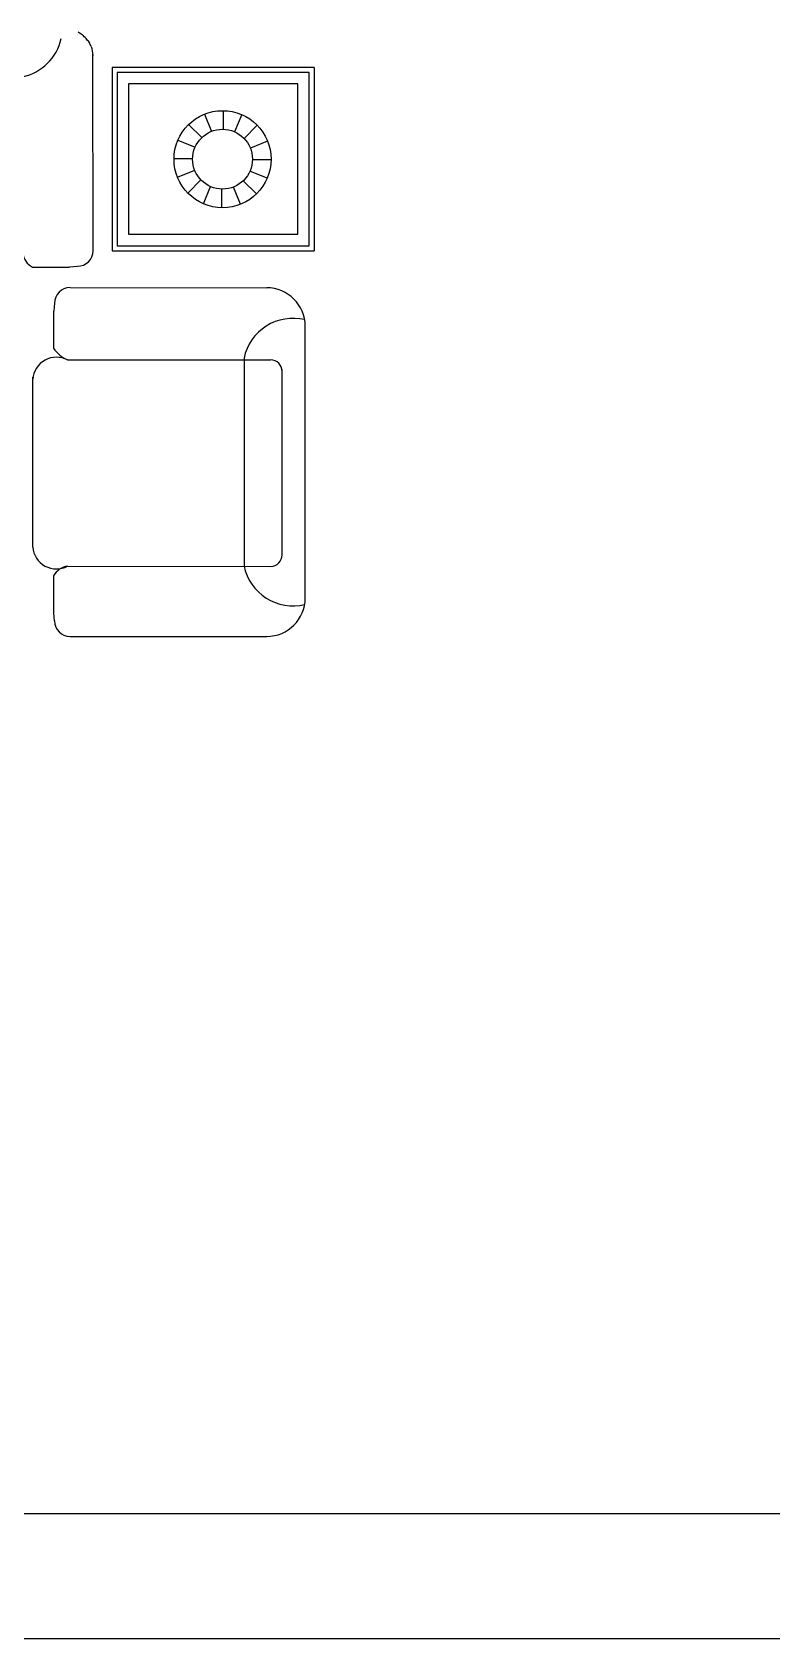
# Model space of a CAD drawing. Header units: inches. Extents: x 4.9 to 47.4, y 12.3 to 37.1.
# Drawn here: x 18.591 to 20.513, y 12.278 to 16.453 of the extents above; entities that cross this region are included whole.
import ezdxf

# ---------------------------------------------------------------- set-up
doc = ezdxf.new("R2010")
doc.units = ezdxf.units.IN
doc.header["$MEASUREMENT"] = 0
for name, color, linetype in [('1', 1, 'Continuous'), ('4', 4, 'Continuous'), ('kadrbm', 4, 'Continuous')]:
    doc.layers.add(name, color=color, linetype=linetype)

# ---------------------------------------------------------------- blocks, each defined once
blk = doc.blocks.new('kadrbm')
at = {"layer": 'kadrbm', "color": 4}
blk.add_lwpolyline([(0, 0), (0, 24.7972), (21, 24.7972), (21, 0), (0, 0)], close=True, dxfattribs=at)
blk.add_lwpolyline([(20.6631, 0.3257), (20.6631, 24.4603), (0.3369, 24.4603), (0.3369, 0.3257), (20.6631, 0.3257)], dxfattribs=at)

msp = doc.modelspace()

# ---------------------------------------------------------------- linework, layer by layer
at = {"layer": '1'}
for p, q in [((18.8112, 16.3485, -0.3429), (18.8112, 15.8981, -0.3429)), ((19.3107, 16.3485, -0.3429), (18.8112, 16.3485, -0.3429)), ((19.3107, 15.8981, -0.3429), (19.3107, 16.3485, -0.3429)), ((18.8412, 16.3185, -0.3429), (18.8412, 15.9281, -0.3429)), ((19.2807, 16.3185, -0.3429), (18.8412, 16.3185, -0.3429)), ((19.2807, 15.9281, -0.3429), (19.2807, 16.3185, -0.3429)), ((19.087, 16.2492, -0.3429), (19.087, 16.2007, -0.3429)), ((18.9973, 16.2134, -0.3429), (19.0316, 16.1791, -0.3429)), ((19.0386, 16.2402, -0.3429), (19.0571, 16.1954, -0.3429)), ((19.1351, 16.2389, -0.3429), (19.1166, 16.1942, -0.3429)), ((19.1757, 16.2111, -0.3429), (19.1414, 16.1768, -0.3429)), ((18.9695, 16.1728, -0.3429), (19.0142, 16.1542, -0.3429)), ((19.2025, 16.1698, -0.3429), (19.1577, 16.1513, -0.3429)), ((18.9592, 16.1247, -0.3429), (19.0077, 16.1247, -0.3429)), ((19.2115, 16.1214, -0.3429), (19.163, 16.1214, -0.3429)), ((18.9682, 16.0763, -0.3429), (19.013, 16.0948, -0.3429)), ((19.2013, 16.0733, -0.3429), (19.1565, 16.0918, -0.3429)), ((18.995, 16.035, -0.3429), (19.0293, 16.0693, -0.3429)), ((19.0356, 16.0071, -0.3429), (19.0542, 16.0519, -0.3429)), ((19.0838, 15.9969, -0.3429), (19.0838, 16.0454, -0.3429)), ((19.1321, 16.0059, -0.3429), (19.1136, 16.0507, -0.3429)), ((19.1734, 16.0327, -0.3429), (19.1391, 16.067, -0.3429)), ((18.8412, 15.9281, -0.3429), (19.2807, 15.9281, -0.3429)), ((18.8112, 15.8981, -0.3429), (19.3107, 15.8981, -0.3429)), ((18.6829, 15.6014, -0.3429), (19.2104, 15.6014, -0.3429)), ((19.1412, 15.6062, -0.3429), (19.1412, 15.0649, -0.3429)), ((19.2405, 15.0949, -0.3429), (19.2405, 15.5768, -0.3429)), ((18.6827, 15.0656, -0.3429), (19.2107, 15.0649, -0.3429))]:
    msp.add_line(p, q, dxfattribs=at)
for radius in [0.1261, 0.0777]:
    msp.add_circle((19.0854, 16.123, -0.3429), radius, dxfattribs=at)
for centre, radius, start, end in [((18.5387, 16.4649, -0.3429), 0.1306, 282.0826, 347.3999), ((19.2689, 15.5789, -0.3429), 0.1306, 76.7961, 167.9174), ((19.2104, 15.5714, -0.3429), 0.03, 0, 90), ((19.2105, 15.0949, -0.3429), 0.03, 270, 0), ((19.2689, 15.0929, -0.3429), 0.1306, 192.0826, 283.2095)]:
    msp.add_arc(centre, radius, start, end, dxfattribs=at)
at = {"layer": '4'}
for p, q in [((18.7491, 15.8852, -0.3429), (18.7487, 16.3962, -0.3429)), ((18.7983, 16.3614, -0.3429), (18.7983, 15.8852, -0.3429)), ((19.3235, 16.3614, -0.3429), (18.7983, 16.3614, -0.3429)), ((19.3235, 16.3614, -0.3429), (19.3235, 15.8852, -0.3429)), ((18.7983, 15.8852, -0.3429), (19.3235, 15.8852, -0.3429)), ((18.7083, 15.8445, -0.3429), (18.6875, 15.8427, -0.3429)), ((18.6892, 15.7894, -0.3429), (19.2002, 15.789, -0.3429)), ((18.6485, 15.7486, -0.3429), (18.6467, 15.7278, -0.3429)), ((19.3002, 14.9829, -0.3429), (19.3002, 15.6889, -0.3429)), ((18.5923, 15.1149, -0.3429), (18.5923, 15.5568, -0.3429)), ((18.6485, 14.9233, -0.3429), (18.6467, 14.9441, -0.3429)), ((18.6892, 14.8825, -0.3429), (19.2002, 14.8829, -0.3429))]:
    msp.add_line(p, q, dxfattribs=at)
for centre, radius, start, end in [((18.664, 16.3729, -0.3429), 0.0926, 51.8833, 60.1716), ((18.6699, 16.3803, -0.3429), 0.0831, 42.6904, 51.9215), ((18.6761, 16.3862, -0.3429), 0.0745, 33.0209, 42.6153), ((18.6822, 16.3901, -0.3429), 0.0673, 22.4739, 33.08), ((18.6893, 16.3926, -0.3429), 0.0597, 0.1068, 22.3454), ((18.6143, 15.8855, -0.3429), 0.0487, 187.6965, 241.9708), ((18.7085, 15.8852, -0.3429), 0.0405, 270.0021, 0.0021), ((18.6175, 36.9564, -0.3429), 21.1139, 269.92901, 270.19004), ((18.6892, 15.7488, -0.3429), 0.0405, 89.9979, 179.9979), ((19.2002, 15.6889, -0.3429), 0.1, 0, 90), ((39.7603, 15.6578, -0.3429), 21.1139, 179.80996, 180.07099), ((18.715, 15.6772, -0.3429), 0.0823, 213.6077, 247.0948), ((18.6541, 15.5465, -0.3429), 0.062, 62.2646, 175.4672), ((18.6535, 15.1196, -0.3429), 0.0614, 184.343, 298.4369), ((18.6895, 15.0173, -0.3429), 0.0487, 97.6965, 151.9708), ((39.7603, 15.0141, -0.3429), 21.1139, 179.92901, 180.19004), ((19.2002, 14.9829, -0.3429), 0.1, 270, 0), ((18.6892, 14.9231, -0.3429), 0.0405, 180.0021, 270.0021)]:
    msp.add_arc(centre, radius, start, end, dxfattribs=at)

# ---------------------------------------------------------------- block references
at = {"layer": 'kadrbm'}
msp.add_blockref('kadrbm', (4.942, 12.2779), dxfattribs=at)

doc.saveas('drawing.dxf')
